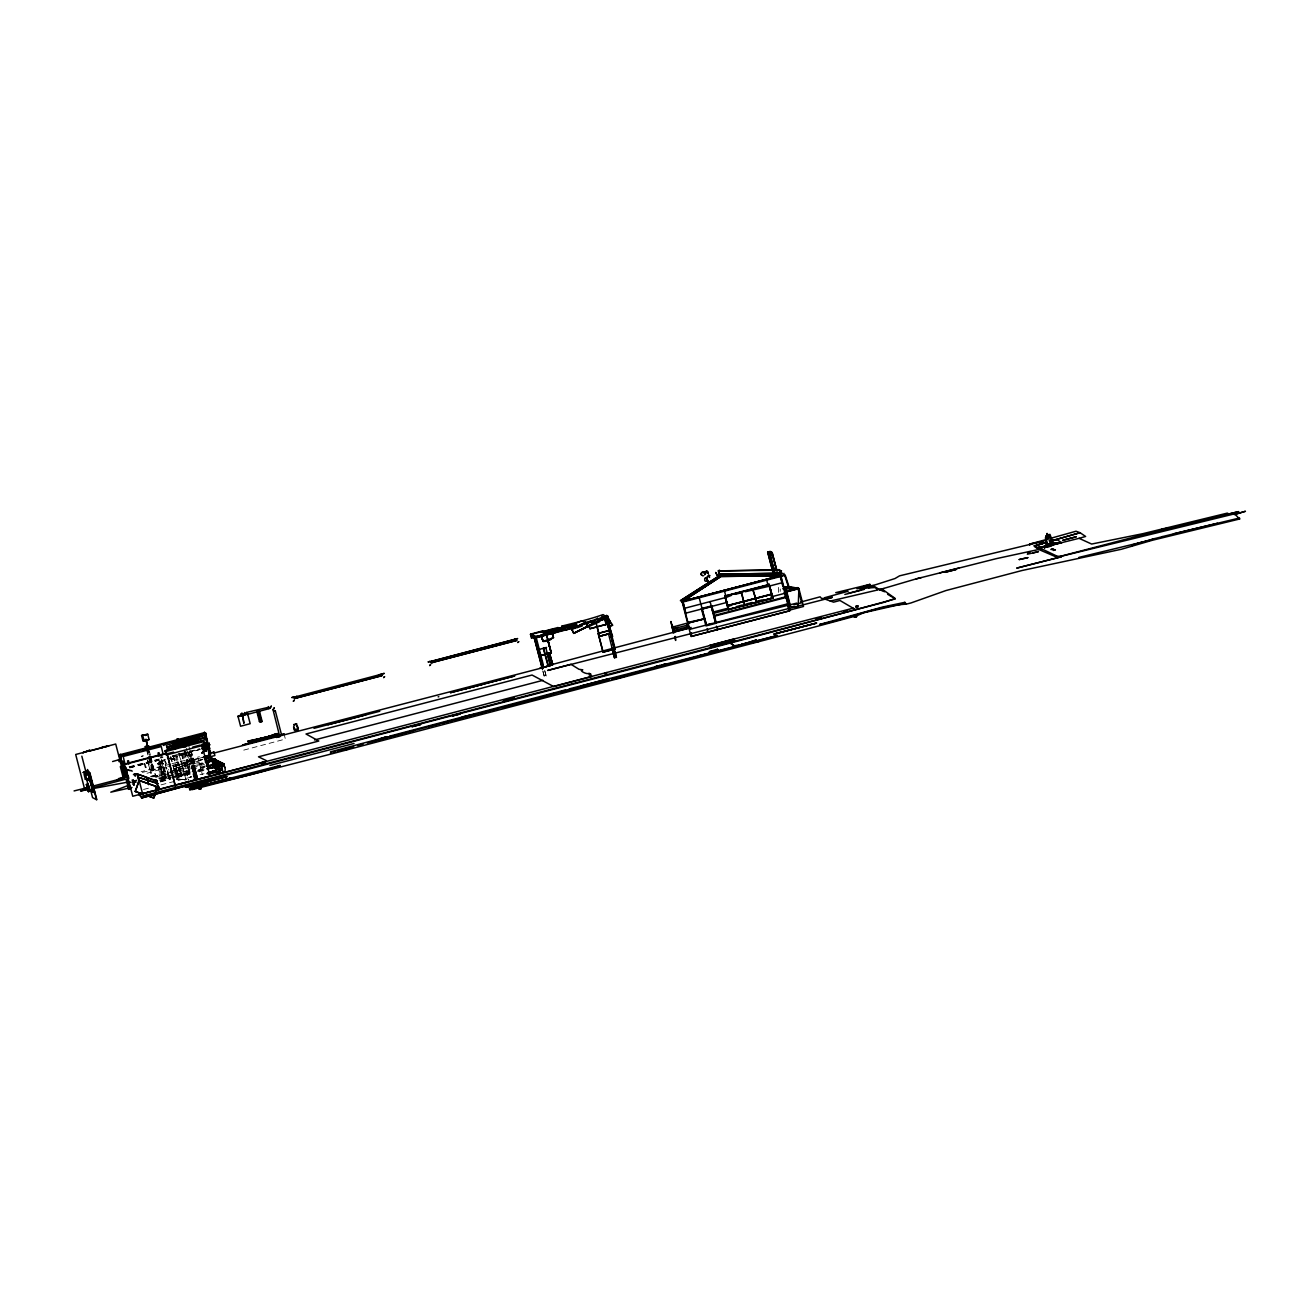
<?xml version="1.0" encoding="UTF-8"?>
<svg xmlns="http://www.w3.org/2000/svg" width="1311" height="1311" viewBox="0 0 1311 1311"><rect width="100%" height="100%" fill="white"/><g stroke="black" fill="none" stroke-linecap="round" stroke-linejoin="round"><path stroke-width="0.75" stroke-dasharray="5 3.75" d="M159.27 780.143L168.791 777.652L168.677 769.393M778.423 592.375L778.619 586.836L780.324 587.77L780.176 591.458M175.887 760.036L168.054 758.758M132.673 771.327L124.889 770.032M167.038 757.676L175.346 759.069L168.595 758.463M132.149 770.376L127.085 769.557M155.157 776.636L156.566 775.555L157.631 776.964M157.73 763.674L163.859 758.463M157.959 763.657L162.564 759.741M158.008 764.084L164.383 758.84M165.465 759.43L158.86 764.51L163.4 760.364M158.565 764.116L165.17 759.036M152.863 776.817L158.533 775.129L151.076 776.849M146.996 773.277L166.628 767.623M174.494 765.362L184.31 762.527L172.905 765.149M153.223 776.702C157.238 776.784 152.437 773.785 152.65 776.915M132.132 783.142L135.688 782.159M156.566 776.817L157.599 776.473L156.206 776.784M163.056 777.341C160.942 772.425 162.138 782.618 163.17 777.194M164.727 777.489C161.171 777.112 168.808 775.44 165.219 778.718C160.86 778.423 168.087 776.473 165.088 777.505M544.835 675.329C545.671 676.41 544.311 674.1 545.097 675.362M161.073 781.372L170.725 778.718M172.659 778.193L190.046 773.424L184.277 751.056M197.764 771.31L205.499 769.196M148.274 763.461L147.406 760.085M180.017 754.153L189.98 755.054L189.046 751.465M181.344 753.923L188.342 778.095M178.116 753.792L182.114 754.005M175.15 756.086L177.509 756.873M182.409 754.431L179.656 755.169L189.98 755.054M177.296 756.07L176.936 757.037M148.323 764.28L151.421 773.392M175.69 757.709L177.477 757.791M157.353 764.084L161.433 763.149L163.58 771.31L160.86 772.048L159.5 772.261L157.353 764.084L161.433 763.149M187.883 752.17L188.948 755.628M176.067 759.266L177.968 759.839M159.139 764.231L163.236 763.281L165.399 771.474L161.286 772.425L159.139 764.231L160.516 764.002L162.679 772.195L161.286 772.425M176.411 760.741L178.132 761.363M176.788 762.297L178.706 762.871L176.919 762.789M146.914 747.909L152.617 769.819C156.222 769.246 149.372 770.081 153.043 769.491M177.149 763.772L178.919 763.854M146.668 750.105L151.879 770.835L153.731 770.458L147.864 747.958M186.736 761.363L198.108 758.332L202.304 774.539M151.879 770.835L153.731 770.458M185.031 750.908L188.047 761.986L186.981 762.117L185.048 752.924M177.526 765.329L179.296 765.411M150.699 773.49L149.044 764.182M163.629 770.557L164.58 770.589M159.5 772.261L163.58 771.31M131.379 780.16L133.312 779.652L134.492 784.109L132.558 784.617M179.673 766.968L178.23 767.41M243.764 750.121L285.372 739.06L284.045 733.98M184.704 765.952L185.195 766.165M180.049 768.525L178.575 768.901M154.944 775.981L155.206 776.145M180.41 769.999L178.968 770.458M132.28 784.502L134.492 784.109M178.968 771.409L180.754 771.474M164.186 777.144C167.857 778.16 160.876 765.46 165.137 776.882M179.689 773.49L181.131 773.048M542.77 670.773L544.229 676.443L546.179 676.017L544.704 670.347M179.492 773.539L181.279 773.621M179.705 774.522L181.508 774.604M180.099 776.079L181.868 776.161M182.557 753.317L187.883 773.883L191.685 772.867M180.23 776.571L181.819 776.702M173.036 755.202L179.279 779.275L173.331 755.12M189.866 777.079L191.734 776.587M184.671 779.996L186.588 779.488M164.367 777.292L162.957 772.474L164.088 772.376M170.102 764.182L141.129 771.72M172.02 763.674L199.403 756.742M176.969 773.769L175.592 769.196L176.756 769.065L177.919 773.523L176.756 773.654L177.919 773.523M169.103 776.653L170.414 778.029L169.103 776.653L170.201 777.226L169.316 777.472M129.052 766.837L159.86 758.84M129.51 767.033L158.86 759.413M172.478 755.808L199.895 748.679M129.609 767.59L158.156 760.134M172.79 756.3L199.436 749.335M129.707 767.836L159.024 760.183M129.773 767.869L159.073 760.216M145.193 767.345L144.063 763.346L145.8 767.197M142.309 772.376L171.004 765.591M173.953 766.64L202.517 759.2M174.379 768.738L175.559 773.408L177.641 773.048L176.461 768.377L174.379 768.738L203.041 761.281M176.756 769.065L175.592 769.196M132.837 780.995L136.803 779.979M150.486 776.374L168.169 771.786M170.086 771.261L189.734 766.148M197.535 764.084L203.467 762.576M133.017 781.684L136.983 780.684M152.633 776.571L168.349 772.49M170.266 771.966L189.915 766.853M191.832 766.329L203.647 763.264M131.903 782.438L135.934 781.438M189.407 767.459L153.682 776.735L155.091 776.767M197.256 765.345L203.271 763.838M133.017 783.044L136.983 782.011M156.796 776.833L168.742 773.752M170.659 773.211L190.537 768.066M192.455 767.525L204.401 764.444M158.27 778.144L170.233 775.063M172.134 774.506L190.029 769.885M191.947 769.344L205.811 765.706M159.401 778.75L189.128 770.983M159.467 778.783L189.194 771.015M173.904 776.309L191.029 771.835M198.649 769.852L204.352 768.361M161.073 779.898L174.658 776.341M176.592 775.833L190.177 772.294M197.945 770.262L205.712 768.23M169.053 777.997L170.741 777.554M160.352 781.061C190.079 777.603 142.997 777.079 170.463 778.455M177.821 776.489L189.456 773.457M199.157 770.917L204.991 769.41M160.335 781.946L167.677 780.012M176.887 777.62L191.455 773.818M199.01 771.835L204.68 770.36M143.538 789.435L151.486 787.485M161.073 784.847L192.389 776.784M200.026 774.67L204.074 773.736M145.128 763.903L146.013 767.771L145.668 763.772M161.155 772.195L162.515 776.997L161.155 772.195L163.236 771.835L164.416 776.505L161.663 777.652L164.416 776.505M133.804 785.273L132.624 780.586L133.575 780.34L132.427 780.471L133.624 785.142L134.754 785.027M175.559 773.408L177.641 773.048M133.624 785.142L134.574 784.896M160.597 780.225L170.348 777.8M172.298 777.308L189.833 772.916M197.633 770.966L205.434 769.016M188.342 752.612L189.784 756.349L188.899 752.481M132.345 781.143L136.147 780.291M163.236 763.281L161.859 763.51L164.006 771.704L165.399 771.474M153.78 769.721L152.24 769.623L146.619 747.893M179.279 779.275L188.833 779.947M546.179 676.017L544.36 669.429M544.229 676.443L542.656 669.888M185.506 752.268L189.62 752.612L185.048 752.875M175.821 758.2L177.591 758.282M177.296 764.362L179.066 764.428M177.641 765.837L179.427 765.903M178.034 767.476L179.82 767.541M178.394 768.951L180.181 769.016M152.928 768.443L151.666 768.885M178.755 770.507L180.557 770.573M179.083 771.9L180.885 771.982M179.853 775.096L181.655 775.178M176.657 778.963L185.933 779.717L179.214 753.759M187.883 773.883L188.948 773.982L183.638 753.399M179.476 779.242L176.329 778.98L185.654 779.783L178.935 753.825M168.332 758.233L176.182 759.511M168.283 758.725L176.116 760.003M125.168 769.524L132.968 770.819M125.119 769.999L132.903 771.294M127.02 770.049L132.083 770.852M164.825 760.413L166.743 763.969M168.791 777.652L163.826 759.413M164.367 759.708L166.939 768.475M187.834 751.908L188.997 755.906M160.073 763.363L162.22 771.524M158.713 763.871L160.86 772.048M133.034 779.537L134.197 783.994M176.543 768.934L177.706 773.408M147.717 760.003L148.487 763.477M194.503 763.313L191.504 751.727L189.292 752.317L192.291 763.887M191.013 750.908L194.405 764.051M188.915 746.238L193.586 764.444M193.438 764.002L191.029 754.71L188.637 754.431L191.045 763.723M189.325 751.35L192.733 764.493M186.326 748.286L190.341 763.608M186.293 752.203L190.242 767.263M184.753 750.875L187.768 761.953M184.114 751.039L190.931 777.554M181.819 754.087L188.538 780.012M170.905 756.709L175.69 775.243M170.627 756.775L174.461 771.622M161.81 759.593L166.317 778.21L161.515 759.675M159.401 761.216L163.711 777.898M158.615 759.43L163.416 777.98M149.421 751.318L150.388 755.038M150.863 756.889L156.14 777.276M148.29 747.958L155.845 777.357M147.782 747.991L153.436 770.426M147.455 747.876L153.092 769.688M147.012 747.893L152.863 769.836M146.406 748.155L152.191 770.868M174.56 768.852L175.756 773.539M133.394 780.225L134.361 783.47M167.48 770.589L168.791 776.866M203.942 756.873L173.937 766.558L203.942 756.873M202.615 759.593L174.478 768.639L202.631 759.61M163.908 777.603L161.843 778.16L166.841 777.849L163.908 777.603M200.042 749.466L172.691 756.611L200.108 749.499M204.975 766.853L199.026 768.393L205.04 766.869M143.161 755.89L141.26 756.365L143.161 755.89"/><path stroke-width="1.5" d="M120.841 754.546L120.776 758.889L119.252 754.907L204.631 732.587L206.138 736.536L205.778 733.21L120.399 755.529L120.776 758.856L120.153 754.169L120.776 756.889M126.282 780.34L128.576 788.255M719.116 571.989L719.215 570.94L780.143 570.187L780.225 573.628M779.193 570.76L779.291 569.679L718.362 570.908M708.202 573.612L706.826 571.039L704.826 572.12L704.974 573.874A1.852 1.524 -29.7 0 1 705.613 571.629A1.852 1.524 -29.7 0 1 708.038 571.842M797.154 587.557C802.348 589.934 787.714 585.247 786.01 587.099L798.891 588.442L798.202 606.862L790.762 606.6M125.758 769.36L126.298 769.655M787.698 606.419L790.353 605.731L785.83 587.934L784.158 587.017L798.841 588.475L784.044 587.902M207.023 748.122L207.269 747.155L204.205 749.761M205.761 734.75L206.843 746.549L206.335 745.467M120.399 755.529L123.234 768.361L119.252 754.907M125.168 769.524L123.48 769.95L124.84 768.705L123.529 767.328L122.988 768.361L125.119 769.508L123.48 769.95M1044.621 547.982L1046.784 543.557L1045.965 535.953L1047.227 538.592M610.025 625.609L609.762 626.953L612.581 625.216L607.534 617.35L604.863 619.12L609.91 626.986L606.436 615.596L597.603 619.12L598.914 619.661L607.747 616.121L608.042 617.12L599.225 620.66L597.898 620.136M265.215 738.765L269.837 737.536L269.46 736.126L264.855 737.372C264.265 739.486 273.147 733.931 276.998 733.685L277.358 735.094L260.823 739.928L260.463 738.486L265.084 737.306L265.428 738.749L254.613 741.403L248.648 742.436L248.271 741.043L265.068 737.339M156.238 780.733L136.59 773.736L133.443 774.572L136.655 773.949M136.59 773.736L156.14 781.045M138.13 777.325L157.746 783.486L138.294 777.243M155.353 780.258L156.583 780.111L155.288 780.455M157.648 783.257L156.812 783.798L157.697 783.47M142.719 794.089L135.246 791.451L139.146 780.438L157.73 786.993L153.829 798.006L146.422 795.4M157.009 788.796L153.829 798.006L146.357 795.367M135.312 791.483L139.146 780.438L142.604 793.827M718.395 570.531L718.575 572.317M1050.766 544.655L1047.997 536.691L1048.816 534.593L1049.996 534.429L1053.372 543.737M574.841 628.543L576.447 625.101L569.269 627.264M214.938 761.953L214.447 760.069L223.771 765.001L224.705 767.574M243.01 715.347C241.175 717.74 239.52 712.037 242.584 713.921M247.074 714.511L246.517 712.414L268.755 707.252L268.984 708.677L247.074 714.511L246.484 712.479M268.427 706.58L268.984 708.677M123.758 769.836L125.807 776.62L124.299 769.246M800.726 602.06L820.112 596.833L821.669 598.57L832.256 597.341L547.654 670.445L570.957 664.284L579.02 669.315L582.789 669.823C577.774 670.003 586.984 675.001 589.163 673.28L591.015 674.296L589.098 674.788L591.982 676.509L553.619 686.538L532.037 675.034L306.02 733.996L318.77 741.043L258.529 756.808L266.379 760.659L265.822 761.74L139.163 794.613L141.67 797.957L184.015 786.289L185.752 787.174L227.147 776.636L186.064 787.403L208.203 783.159L189.8 789.763L189.505 788.648L280.259 765.427C259.185 774.277 217.069 781.585 189.8 789.763M123.234 767.836L124.348 768.574L123.414 767.951M1173.361 533.856L1239.501 518.009L1239.632 518.992L1152.418 540.247L1121.266 549.293L1022.088 570.498L945.968 590.54L910.948 602.962L906.311 604.142L904.836 602.339L904.066 603.601L863.621 612.761L857.001 615.646L821.964 625.085L332.289 753.71L192.094 789.664L190.537 789.091L232.571 778.144M582.051 686.522L428.713 726.589M1044.539 547.998L1046.555 545.31M780.75 571.58L781.52 570.777L779.537 573.431M242.666 715.118C240.716 717.068 241.06 711.299 242.797 713.758M223.771 765.001L224.214 764.1L216.823 760.593M784.011 573.366L782.306 575.742M1045.801 546.556L1046.866 545.474M681.146 600.7L682.49 601.438M1041.753 546.998L1040.77 547.474L1050.095 543.557L1061.877 542.672L1041.327 547.785L1036.87 545.048L1045.998 542.607M1044.703 546.31L1050.111 543.557L1057.01 543.18M605.223 674.346L606.551 674.051M870.127 585.427L869.865 584.378L856.984 588.836L875.371 584.821L895.003 578.528L899.559 575.84L1043.917 541.05L1029.545 544.131L1029.807 545.179M201.747 752.842L208.367 747.745L202.041 753.235M1036.296 545.769L1046.801 542.148L1033.887 545.818L1038.492 548.408L1079.084 538.329L1091.653 544.049L1142.963 533.659L1227.309 513.125L1228.833 513.961L1238.567 511.634L1234.274 514.617L1245.45 511.274L1235.011 514.305L1239.632 518.992M1034.608 546.54L1038.754 549.473L1054.716 556.323L1059.386 556.733L1235.65 513.584M781.684 576.283L785.223 575.168L790.091 590.081M681.933 601.896L720.886 576.479L780.045 575.66L782.847 586.246M720.575 574.955L680.36 600.717L720.476 575.103L781.209 574.464L781.225 575.857L720.837 576.463L682.769 601.274L685.866 613.138L727.441 602.29M682.736 601.093L720.837 576.381M574.103 633.131C584.755 627.412 596.734 621.201 607.829 617.94M605.321 616.301L606.764 615.433L610.156 621.447L608.697 622.332M904.836 602.339L882.729 607.009L819.539 624.478C848.463 619.021 877.387 605.78 906.311 604.142M163.547 745.435L165.17 744.533M884.63 591.769L879.517 589.671L884.368 590.72L895.216 598.488L883.942 602.339L141.26 796.367M1040.459 547.916L1038.492 548.424L1038.771 549.473L996.311 558.65L916.274 578.856L879.517 589.671L874.503 586.509L860.393 589.36L864.539 588.606M572.137 624.806L581.199 621.07M216.233 763.1L208.203 767.001L206.925 762.641L214.955 758.741L215.807 761.642M206.925 762.641L214.955 758.741M208.203 767.001L215.315 763.346M571.694 629.198L586.099 622.446L587.918 626.478L573.874 633.393L571.694 629.198L573.874 633.393M572.055 629.346L586.099 622.446M573.513 633.246L587.918 626.478M575.005 626.117L567.679 629.559L561.895 629.755M550.587 665.447L543.115 667.446L538.313 649.65L545.786 647.634L550.489 665.496L547.129 653.025M543.115 667.446L552.537 664.792L549.604 653.894M567.581 629.116L574.923 625.773M598.373 621.283L607.173 618.104L604.551 617.071L606.239 617.252L605.223 617.596M1046.866 544.36L1045.506 537.821L1047.997 536.691M597.718 618.35L586.132 623.495L587.852 626.969L599.438 621.824L597.718 618.35L597.882 619.366M591.261 622.299L596.226 620.087M587.689 625.953L599.274 620.808M207.204 773.31L215.791 770.245L207.105 773.916M275.277 734.291L277.375 733.537L277.752 734.93L275.638 735.684L275.277 734.291L276.293 735.537L273.016 736.553L272.639 735.16L275.933 734.127L276.293 735.537L275.933 734.127M264.216 763.117L261.954 763.657L262.921 763.297M599.668 619.415L606.731 616.596L608.042 617.12M211.972 759.561L213.054 765.87M128.642 785.256L110.796 792.172L131.362 787.55M260.676 738.437L261.036 739.846L260.676 738.437L256.071 739.584L256.432 740.977L261.036 739.846M250.04 742.305L250.237 740.731L248.467 740.977L248.828 742.387L250.778 742.173L249.68 740.895L252.925 740.24L252.728 741.797L252.367 740.404L256.497 739.453C257.464 740.813 255.235 741.026 250.04 742.305L249.68 740.895L248.287 741.026L248.648 742.436L248.271 741.043M129.002 788.452L127.888 780.832M128.707 787.911L129.56 788.239L127.921 788.681M591.998 621.201L583.248 624.429M201.009 788.763L198.911 789.304L201.042 788.747M279.817 736.798L273.393 711.168L275.277 710.709L281.39 734.291M275.261 710.742L274.409 711.004M547.605 634.54L557.552 631.099L551.62 629.526L541.509 632.344M1050.783 544.868L1051.815 544.491M543.213 641.407C558.781 641.62 554.93 624.511 541.017 635.524L543.196 641.423L541.148 635.491M576.709 627.871L582.477 625.806M562.435 690.733C557.257 692.634 575.693 688.062 570.351 688.767M389.728 736.389L391.301 735.799L389.99 736.012M608.124 622.954L612.548 636.277L611.532 636.605L607.747 625.2M605.01 617.612L605.879 617.317M252.367 740.404L252.728 741.797L252.925 740.24M166.923 747.319L204.434 735.242L166.366 745.189L166.923 747.319L204.434 735.258L205.024 737.405L205.532 739.47L167.447 749.417L205.024 737.405L166.923 747.319L167.464 749.433L204.991 737.372M210.121 757.184L204.5 759.003L210.137 757.201L207.318 747.581M785.436 596.898L786.403 597.374L713.954 616.334M456.195 719.657L469.649 715.265M858.131 607.026L855.936 607.567M208.318 745.893L206.564 740.24M294.32 724.409C291.632 725.376 299.727 723.164 295.647 724.065M438.824 696.747L438.136 696.829M688.111 622.348L704.663 618.776L687.718 623.167L688.357 622.266M540.148 697.632L553.848 693.421M117.957 779.357L125.758 776.981M688.537 622.971L687.718 623.167L704.646 618.759M1132.229 546.179L1131.95 545.13L1152.762 539.116M141.67 797.957C392.382 729.621 644.651 667.119 895.315 598.898L887.645 594.293M613.614 678.623C607.862 681.13 633.016 674.477 625.38 675.558M1142.176 542.18L1131.95 545.13M273.557 736.438L272.786 735.11L273.557 736.438L269.411 737.618L269.05 736.208L273.196 735.029L273.016 736.553M587.525 621.938L592.49 620.48M122.988 768.361L124.594 767.902M549.407 653.927L552.357 664.841L548.08 666.103L543.262 648.371L546.556 647.437M353.691 746.631L337.369 751.35M139.212 794.745L150.552 791.5M1052.799 540.525L1080.067 532.708L1085.606 536.461L1079.084 538.329M384.828 737.257L380.878 738.388L382.107 738.339M112.599 761.527L119.743 759.495L120.219 761.33L119.039 761.625L118.58 759.806L119.711 759.479M1040.655 543.836L1046.571 542.164M1050.521 541.05L1080.067 532.708L1076.02 531.234L1050.865 538.247M541.427 632L551.521 629.182L557.47 630.755L547.506 634.196L545.015 632.984M579.675 624.823L587.164 622.725L582.69 621.496M614.269 647.913L688.062 628.444L686.817 625.101M1046.997 539.329L1029.545 544.131M869.865 584.378L835.73 592.654L848.135 591.261L824.668 597.701L832.157 597.292L825.143 599.16L833.599 602.159L839.941 600.471L854.805 609.189L853.035 608.222L733.603 639.112L709.398 645.422L734.897 640.522L710.972 646.831L734.897 640.522L710.136 645.471L181.18 783.716M535.035 637.425L535.675 637.261M248.648 742.436L250.696 742.124M277.457 736.635C274.458 737.569 280.816 735.7 277.801 736.651M615.105 656.647L615.367 656.664M1052.094 549.129L1050.914 549.522L1053.52 548.801M605.879 672.838C602.913 673.772 609.238 671.92 606.223 672.871M1054.011 550.112C1050.373 551.243 1058.124 548.981 1054.437 550.145M346.088 748.368C343.121 749.302 349.447 747.45 346.432 748.401M295.663 696.878L295.975 698.402L295.467 696.764L297.138 696.42L293.992 697.239L381.632 674.165L378.568 674.936L380.157 674.624L380.469 676.148L380.157 674.624M514.731 639.293C511.732 640.391 522.614 637.179 514.731 639.293L430.893 661.432L433.941 660.662L432.269 661.023L432.777 662.645L432.483 661.121L514.928 639.407L515.239 640.915L514.928 639.407M258.923 715.364L258.89 711.381L259.103 715.773M208.367 748.04L208.678 747.188L209.367 753.038M542.754 634.901L546.261 633.95L551.341 652.747L540.034 655.762L535.035 636.966L546.343 633.95L549.604 646.782M546.376 654.025L551.128 652.731L547.621 639.457M207.433 768.656L215.086 766.788M190.537 789.091L232.227 777.685L189.505 788.648M728.965 642.177L735.192 646.389L728.949 642.177L734.914 640.555M552.734 628.936L557.994 627.51L558.617 629.985M551.21 652.698L540.034 655.762M671.773 624.905L674.362 632.574M710.136 645.471L733.603 639.112M673.117 628.903L678.164 627.428M612.319 648.453L550.046 665.087M796.842 603.109L715.74 623.053M331.847 752.743L330.454 753.153L331.486 753.137M589.884 628.723L608.566 623.807L607.026 617.842L604.092 618.595L607.026 617.842L608.501 623.741L589.901 628.739L589.032 625.757M543.213 667.414L538.411 649.6L543.164 667.397L548.277 666.037M1051.471 541.148L1056.945 539.673L1061.369 542.475L1058.436 542.803M386.647 736.962L330.438 751.842L331.732 753.12M390.547 735.913L565.352 689.914M357.575 745.5L363.294 743.96M367.113 742.944L399.56 734.258M413.801 730.653L372.193 741.534L385.68 737.208M141.572 735.487L147.733 734.258L149.093 739.535L144.128 740.862L142.932 740.764L141.572 735.487L147.733 734.258M530.431 634.36L531.545 636.966L530.48 634.377M565.303 629.722L561.337 627.608L564.844 627.871L576.103 624.872L576.66 627.035M142.932 740.764L149.093 739.535M542.279 668.889L533.97 636.769L535.904 636.343L543.246 664.677M604.224 618.087L606.157 617.661L604.469 618.104L605.944 623.774M535.429 636.966L531.299 637.621L547.506 634.36L542.656 630.902L530.857 634.049L535.429 636.556M556.487 630.919L564.402 628.87M531.381 637.965L540.869 635.409M550.767 632.82L564.484 629.214L550.931 632.836M598.193 620.169L606.256 617.874L610.32 633.475L599.488 636.294L596.947 626.543M259.447 711.201L262.134 721.46L260.922 721.771L259.447 721.656L256.809 711.431L258.005 711.119M535.724 637.162L534.79 637.785M554.16 632.361L555.192 632.082M238.11 716.691L245.812 714.642L244.583 712.545L244.616 715.134L245.632 713.938M573.136 627.559L534.544 637.883M574.792 627.543L534.446 638.228M145.292 746.565L146.258 748.843L145.292 746.565L147.832 746.025M145.685 746.598L148.667 746.09L149.257 748.352M148.667 746.09L146.144 746.631M260.807 719.346L259.906 719.575L257.792 711.807L259.791 719.575L260.807 719.346L258.693 711.562M768.885 584.427L771.589 594.293L769.311 584.427M174.232 743.943L172.462 743.861L174.363 744.435M259.447 721.656L262.134 721.46M174.609 745.5L173.167 745.943M607.993 630.82L598.16 633.393L603.076 652.157L614.712 649.092L609.795 630.362L598.209 633.442L603.076 652.157L606.141 651.321M173.199 746.975L175.117 747.549M609.877 630.935L614.4 648.404M181.705 745.926L185.506 744.91M173.576 748.532L175.363 748.614M609.254 630.001L610.254 633.442L599.586 636.277L610.254 633.442L609.304 629.985M773.064 598.226L768.951 584.477L773.064 598.226L728.211 609.386M86.379 784.437L88.542 791.615L86.379 784.437L88.165 783.962M607.698 650.911L614.646 649.076L609.861 630.378M88.23 791.582L90.328 791.139L88.951 785.781M206.122 761.216L207.269 761.085L208.498 765.755L207.351 765.87L206.302 761.347M193.323 766.345L194.307 766.099L194.765 767.918L193.799 768.18M193.356 771.147L195.29 779.013L197.6 779.127L194.175 766.624L196.765 776.079L194.454 775.965M192.651 767.754L191.685 768L194.389 768.328M192.93 769.672L194.831 769.885M612.04 648.306L614.482 657.761L616.416 657.335L607.616 623.315M195.241 771.36L193.127 771.196M194.208 774.277L196.109 774.49M195.077 777.39L197.174 777.57M588.36 622.791L593.949 621.299M597.587 620.3L607.026 617.842L608.484 623.741L607.321 619.316M146.93 743.566C144.063 729.588 149.634 755.726 145.914 739.42M741.01 591.835L743.73 601.585L741.42 591.605M347.448 719.706L365.818 714.856M217.954 763.117L220.068 762.658L217.954 763.117L219.822 770.262L221.92 769.803L219.822 770.262M580.839 686.046L609.386 678.508M772.736 571.694L767.656 552.128L770.081 551.489L772.163 552.587L776.702 570.088L771.458 552.767L770.098 551.472L772.13 552.603L777.718 574.12M768 552.832L769.229 552.505L767.918 552.783L772.916 571.809M767.656 552.128L769.704 553.242L772.13 552.603M775.686 569.072L775.293 567.597M89.705 751.006L102.094 747.729M780.045 575.676L682.785 601.159L684.621 608.288L726.409 597.324M603.601 625.036L608.501 623.741M768.279 586.361L781.897 582.789M88.755 775.735L90.033 780.717L86.706 778.914L84.953 772.097L89.754 773.752L96.539 799.726L92.557 797.58L90.59 789.976M727.392 605.846L725.098 595.866L728.867 609.779L724.688 595.981M755.71 598.439L752.58 588.688L756.742 602.47M88.279 773.9L89.754 773.752L88.279 773.9L93.032 792.303L94.523 792.155L91.393 780.602L86.477 778.685L89.476 790.271L94.408 792.172L93.032 792.303M207.859 747.893L207.875 745.303L209.121 746.696L207.859 747.893L209.678 748.27L207.105 745.5L210.039 744.746M160.663 757.742L162.58 757.152M713.135 613.45L729.49 609.222M743.73 601.585L744.795 605.616L744.14 601.47M124.07 769.557L127.003 777.21L124.643 769.393M691.143 627.461L673.69 632.033L672.248 625.052M706.35 625.019L711.807 623.594M89.476 790.271L90.639 789.959M156.173 780.93L157.025 780.717M214.103 767.164L216.184 766.706L214.332 759.561L215.151 763.068M220.314 770.54L222.28 770.016L220.428 762.871C213.791 761.675 225.639 781.061 218.068 763.182M609.533 679.475L562.157 691.88M769.704 553.242L774.801 572.809L769.786 553.783L771.081 553.504M771.786 554.029L772.179 555.52M101.619 747.778L108.797 745.975L102.078 747.041M82.986 752.711L89.885 750.171L82.904 752.661M599.094 619.742L606.256 617.874M682.13 601.47L780.864 575.578L789.943 610.713L691.11 636.507L682.031 601.356L780.815 575.709M682.31 602.175L780.995 576.398M724.754 596.013L769.246 584.411M724.819 596.292L769.328 584.69M731.44 595.358L725.704 597.603M735.389 594.325L741.305 592.769M745.254 591.736L769.098 586.263M121.972 755.824L139.113 751.35M142.915 750.351L160.04 745.877M172.773 742.55L199.419 735.586M701.68 609.254L711.873 606.501M798.825 588.836L783.175 588.918L785.912 588.262L784.224 587.361L797.711 588.803M96.817 799.661L89.918 772.966L86.28 770.983L83.232 772.523L90.098 773.654L87.427 769.491M165.153 750.695L203.418 740.699L203.811 741.6L165.547 751.596L165.153 750.695L166.366 754.972L204.631 744.976L203.418 740.699M83.232 772.523L86.46 771.687L90.098 773.654M84.789 773.326L86.428 772.916M771.769 595.063L769.164 584.919L724.917 596.276L727.556 605.698L771.769 594.014M727.605 605.829L771.835 594.293L727.458 605.469L727.523 606.419L731.374 605.436M165.53 753.366L123.857 764.198L124.561 766.673M203.09 743.501L207.122 742.518L207.761 744.943L201.747 746.467M84.953 772.097L89.771 773.752M175.232 785.158L166.923 753.415L124.447 764.51L132.755 796.252L188.669 781.553M204.319 743.812L203.287 744.091L205.139 751.252L206.171 750.974L204.319 743.812L206.171 750.974M165.973 754.071L173.626 752.072M192.75 747.073L200.403 745.074M784.142 592.523L798.891 588.655L803.496 606.485L788.747 610.336M712.873 612.122L728.392 608.075M771.048 596.915L784.634 593.359L785.879 597.537M90.23 775.588L84.051 774.277L85.33 779.275L90.033 780.717M736.454 606.6L742.37 605.043M746.32 604.027L752.235 602.47M756.185 601.438L762.101 599.897M127.872 776.833L125.348 767.017M728.277 609.664L772.769 597.931M201.845 748.171C209.137 745.238 209.842 747.975 202.058 748.991M713.774 615.629L786.223 596.685L785.633 597.603M208.973 747.352L210.776 753.383M672.527 627.1L686.374 623.364L687.652 626.805L673.641 630.46M672.527 628.543L670.921 621.496L673.657 632.754M206.073 750.924L205.04 751.203L203.647 745.828M672.969 628.838L687.128 625.249M118.793 778.521L126.626 776.473M690.078 629.264L787.354 603.912L789.156 610.926L691.831 636.261L690.979 632.771M92.065 786.338L124.512 777.898L115.712 744.025L75.694 754.48L84.428 788.321L88.312 787.354M313.984 728.342L379.764 711.267M450.542 692.65L514.781 675.968L450.574 692.683M88.607 788.894L80.561 790.992L88.509 789.451M92.491 787.878L127.413 778.75M204.418 758.676L210.137 757.201L210.645 759.266L204.942 760.757M793.892 604.813L801.693 602.765L798.038 588.655L786.338 591.72L789.976 605.829M844.825 594.457L863.998 589.458M205.385 762.035L213.267 760.003M127.38 782.454L131.1 782.225M205.565 762.74L213.447 760.708M216.872 768.672L218.724 768.099L216.872 768.672L214.906 761.462L217.003 761.003L217.806 764.526M217.003 761.003L214.906 761.462M206.958 766.329L212.972 764.805L207.023 766.361M131.952 787.485L128.085 788.501L129.297 789.173M314.542 739.961L542.918 680.327M206.925 768.901L222.706 765.722L213.611 759.921M207.826 772.638L215.758 770.671L220.232 773.113M220.215 770.475L222.28 770.016M138.589 794.433L142.506 793.401M192.52 780.537L209.907 775.997L201.73 744.337M269.935 765.46L354.052 743.468M774.735 633.967L816.72 623.004M569.171 688.914L777.521 635.458L748.876 643.078M401.461 733.767L439.644 723.787M441.545 723.295L498.18 708.481M502.08 707.465L548.572 695.666M611.434 678.983L735.504 646.552M585.951 623.43L587 623.167M783.126 588.639L785.83 587.934L786.715 591.671M160.778 755.906L161.794 755.644M85.33 779.275L86.706 778.914M209.465 747.467L208.908 748.466M698.96 596.898L706.514 625.134L701.877 608.91M464.241 689.144L482.251 684.473M328.012 724.754L346.284 719.968M847.775 593.441L861.032 589.999M215.283 761.675L217.397 761.216C222.46 771.114 215.168 771.655 215.397 761.74M213.431 765.919L214.398 766.542L212.382 765.345L213.627 766.738M222.968 771.982L221.018 764.772C224.542 761.789 227.459 773.146 222.854 771.917M223.132 764.313L221.018 764.772M208.908 774.244L220.363 771.261L214.135 767.885M207.318 746.32L208.908 745.877M127.986 787.403L130.051 788.583M128.199 788.222L129.855 787.764M773.998 633.983L816.278 623.102M773.916 634.147L815.966 623.299M221.969 765.165L212.906 760.101L222.526 765.018M384.484 737.798L387.253 737.093M135 775.948L134.541 774.227L135.361 775.866M916.274 578.856L921.24 577.594M213.119 753.284L543.852 667.43L540.198 667.66M939.971 572.841L958.767 568.089M1152.156 539.182L1162.66 536.625M568.532 626.625L547.113 631.296L548.899 632.213L564.599 629.051M1050.177 546.326L1046.735 546.9L1051.701 545.95M207.384 768.541L213.414 767.23M1238.567 511.634L1143.52 534.609L1061.451 556.044L1057.682 556.487L1043.458 549.686L1038.492 548.424L1038.754 549.473M1162.3 536.625L1217.509 523.253M548.293 695.256L543.164 696.993M277.391 733.537L277.735 734.93M158.647 786.813L155.567 787.567L156.156 790.205L159.303 789.484L158.647 786.813L159.303 789.484M89.459 787.124L74.088 790.926M1032.904 552.98L1038.476 551.62L1027.349 554.225M879.517 589.671L884.155 588.541M1078.92 557.404L1150.222 540.148M830.207 601.093L878.108 589.852L877.305 589.114L880.091 589.36M333.6 752.301L335.714 751.826M123.775 768.705L122.775 761.035L124.348 768.574M128.527 781.995L92.491 788.665M253.154 741.665L256.858 740.846M207.138 738.994L208.121 746.664L205.778 733.21M551.144 652.78L547.654 639.621M269.05 736.208L269.82 737.536L269.46 736.126M203.238 734.586L205.04 734.766M735.373 645.602L758.954 641.521M537.903 636.261L547.588 634.721L542.77 631.345L530.955 634.475L535.527 636.9M562.78 628.428L547.195 631.64L548.981 632.558L564.68 629.411M564.992 627.133L561.337 627.608L572.579 624.593L576.103 624.872M868.488 587.918L874.765 587.557L877.354 588.786M224.214 764.1L214.021 759.069L224.296 764.411M573.284 625.413L577.79 625.347M787.845 587.525L797.137 587.918M788.19 587.541L796.121 587.934M144.587 734.93L143.227 734.93L144.308 735.012M604.207 616.416L606.747 616.662M554.766 631.623L555.34 632.59L553.717 631.902L553.93 632.705L554.979 632.426M533.97 636.769L542.525 668.905M616.416 657.335L614.695 651.649M614.482 657.761L608.386 633.213M256.809 711.431L258.283 711.562M258.447 711.807L259.627 711.906L257.071 711.414M172.986 745.992L174.756 746.074M173.707 749.023L175.494 749.105M192.176 765.919L194.307 766.099M191.848 766.509L194.175 766.624M177.28 739.109L178.558 739.06M706.514 572.858L708.219 573.005M610.877 636.097L612.548 636.277M568.138 627.117L561.632 626.134C575.922 622.61 588.95 619.447 603.126 614.597L604.551 615.58M127.249 769.491L123.988 768.901L123.939 770.098M127.183 769.967L123.709 768.59M710.07 601.552L713.282 613.482M755.234 598.422L756.349 602.601M139.212 780.471L157.73 786.993M135.246 791.451L142.653 794.056M606.436 615.596L607.747 616.121M129.052 784.093L129.756 786.551M718.248 651.321L699.205 655.647L700.107 656.074M713.758 615.629L715.822 622.692L711.627 606.436M772.589 597.996L728.539 609.468M123.267 769.131L125.332 770.311M462.881 717.412L462.095 717.002L476.483 713.872M212.366 760.069L214.217 767.214M724.278 590.245L725.671 595.423M561.452 628.051L565.418 630.165L564.844 627.871M207.679 768.82L221.821 765.198M125.594 767.066L128.101 776.718M122.742 767.558L124.84 768.705M116.99 779.865L124.512 777.898M797.203 587.738L798.891 588.655M84.658 772.179L86.034 772.916L84.002 772.343M784.24 587.361L785.83 588.213M673.92 632.033L672.117 624.954M213.185 771.245L216.266 772.916M81.839 756.185L86.231 773.113M207.646 747.09L209.678 748.27M207.105 745.5L209.121 746.696M213.791 760.609L222.706 765.722M175.805 788.353L166.923 753.415M125.004 767.115L127.626 776.981L125.102 767.132M837.139 620.185L844.071 618.186M1047.653 538.297L1047.063 533.511L1051.668 540.296M704.859 574.202L703.319 572.153L701.729 572.563L701.156 574.218L702.663 575.791A1.917 1.803 -31 0 0 703.401 575.742M717.543 575.693L715.626 572.432L717.527 575.758M707.956 581.15L706.121 578.004L707.727 580.839M130.543 788.796L128.691 789.369M610.582 623.184L612.581 625.216M601.864 616.088L603.863 618.12M719.428 570.105L719.87 571.285M708.563 575.07L709.53 577.495L708.956 576.135M570.613 627.658L572.137 630.28M208.187 745.189L208.695 746.533M585.755 622.283L586.967 624.986M204.237 744.074L204.631 744.976M1051.012 540.296L1052.323 543.262M607.534 617.35L609.582 622.168M607.78 623.036L612.204 636.359L611.352 636.654L607.55 625.232M784.47 574.693L788.698 587.738M204.467 734.914L204.434 732.144L205.778 734.734M122.136 762.297L124.021 768.393M121.595 762.461L123.48 768.557M126.872 780.242L129.166 788.157M208.4 747.499L210.629 754.661M598.914 619.661L599.225 620.66M207.843 762.379L209.121 766.738M123.529 767.328L124.561 770.507M719.215 570.94L719.247 574.497L719.133 573.349M608.976 620.464L609.418 622.004M599.602 636.196L596.03 622.627M725.999 600.897L727.523 606.419M535.134 636.917L540.148 655.664L535.216 636.917M538.936 651.485L540.099 655.713M125.807 776.62L125.266 776.751M779.291 569.679L779.406 570.875M549.588 652.927L552.8 664.743L549.178 653.009M543.672 648.289L548.49 666.004M248.943 740.846L249.303 742.255M727.556 605.698L728.588 609.648M675.362 636.425L675.657 640.44L674.657 636.605M538.428 649.617L540.165 656.287M128.314 776.292L128.871 778.423M90.23 780.897L93.245 792.483M780.406 575.611L789.517 610.795M766.493 579.249L767.984 585.017M725.032 595.948L728.064 607.665M716.478 626.134L717.379 629.641M711.283 606.518L715.462 622.791M707.153 628.575L708.055 632.082M682.425 601.225L689.717 629.395M690.618 632.885L691.536 636.392M258.251 711.512L260.922 721.771M187.588 741.108L188.604 745.09M196.666 779.439L193.159 765.886L191.963 766.214L195.47 779.766M193.291 773.9L194.798 779.701M159.795 755.808L158.992 752.694L158.025 752.94L158.828 756.054M142.752 735.586L144.128 740.862M137.327 774.457L139.179 781.471L137.114 774.506M89.935 775.44L94.212 791.991M88.591 774.064L93.343 792.467M86.133 771.786L86.608 773.621M1045.965 535.953L1046.948 539.804M128.757 787.206L129.281 788.78M129.281 763.772L128.478 760.659L127.528 760.904L128.314 764.018M615.203 649.191L607.206 616.973L604.699 617.645L606.124 623.331M204.631 732.587L205.532 736.208M165.547 751.596L166.366 754.972M163.219 754.513L161.253 746.533L123.185 756.48L125.135 764.477M1047.063 533.511L1047.964 537.461M1045.506 537.821L1046.784 543.557M673.707 632.59L672.166 625.511L673.018 632.771M212.546 759.331L213.251 762.756M208.678 747.188L210.006 753.841M258.89 711.381L259.545 715.659M701.451 575.103A1.917 1.803 -30.4 0 1 701.401 573.071A1.917 1.803 -31 0 1 704.023 572.383A1.917 1.803 -31 0 1 704.597 574.874M294.254 727.703A2.327 2.163 -10.1 0 0 295.057 730.653A2.327 2.163 -10.1 0 0 298.252 729.834L297.45 726.868A2.327 2.163 -10.1 0 0 296.581 726.605M707.874 580.363A1.917 1.803 -30.9 0 1 704.728 580.593L704.695 578.561A1.917 1.803 -30.9 0 1 707.317 577.856M294.565 725.409A2.327 2.163 -10.1 0 0 294.401 728.769A2.327 2.163 -10.1 0 0 297.958 728.179L297.155 725.229A2.327 2.163 -10.1 0 0 296.302 724.967M707.153 577.545A1.852 1.524 -29.6 0 1 709.988 575.66M272.983 709.906L274.294 707.825L272.983 709.906M269.935 708.169L271.262 706.187L269.935 708.169M261.676 762.494L263.937 761.937L261.676 762.494M293.828 697.026L291.96 697.534L293.828 697.026M384.139 673.428L382.271 673.92L384.139 673.428M430.139 661.416L428.271 661.908L430.139 661.416M855.673 606.436L857.935 605.862L855.673 606.436M278.981 736.782L276.572 737.421L278.981 736.782M211.858 758.233L210.661 759.298L211.858 758.233L209.563 755.054L203.942 756.873L209.563 755.054L211.858 758.233M1028.84 552.292L1027.545 553.16L1029.938 552.292L1028.84 552.292M720.296 574.349L717.789 576.398L720.394 574.693L723.475 574.726L720.296 574.349M955.965 569.548L944.92 572.317L955.965 569.548M854.411 617.153L856.624 616.694L854.411 617.153M347.776 749.187L345.367 749.826L347.776 749.187M1161.53 529.562L1168.838 527.891L1161.53 529.562M854.133 615.973L856.263 615.547L854.133 615.973M553.553 637.67L543.098 641.423L541.017 635.524L551.833 632.852L553.537 637.67M420.552 724.541L412.031 726.687L420.552 724.541M551.341 694.764L547.031 696.141L551.341 694.764M756.234 640.03L743.042 644.176L756.234 640.03M504.571 700.189L503.457 700.533L514.289 697.976L504.571 700.189M717.428 649.24L709.251 651.731L718.281 649.994L717.428 649.24M565.434 626.56L557.306 628.526L565.434 626.56M565.533 626.904L557.388 628.87L565.533 626.904M544.573 696.78L540.247 698.009L544.573 696.78M209.219 743.239L208.498 744.501L209.219 743.239M203.221 745.926L202.287 746.172L203.221 745.926M294.254 700.336L293.385 701.156L294.254 700.336M144.767 735.274L145.832 735.356L144.767 735.274M247.517 713.479L237.93 715.986L240.585 726.245L250.172 723.688L247.517 713.479M242.568 715.15L243.862 723.098L242.568 715.15M518.681 641.669L517.845 642.488L518.681 641.669M178.214 738.912L177.083 739.207L178.214 738.912M177.903 745.943L185.9 746.631L177.903 745.943M284.045 733.98L242.469 745.041L284.077 734.045M193.782 772.703L195.896 772.884L193.749 772.703M746.696 642.996L741.551 644.356L747.827 643.095L746.696 642.996M430.565 664.71L429.713 665.513L430.565 664.71M121.497 766.312L120.333 766.624L123.332 778.193L124.512 777.898L121.497 766.312M673.838 631.001L673.838 631.001M459.899 714.036L452.59 715.904L459.899 714.036M381.943 675.657L294.27 698.566L381.943 675.657M516.714 640.44L431.057 662.809L516.714 640.44M711.824 605.879L701.369 608.501L705.973 625.904L716.298 623.2L711.824 605.879M213.972 752.055L208.711 753.415L209.613 756.922L214.873 755.546L213.955 752.039M90.541 789.992L89.05 790.386L90.606 790.041M147.078 777.652L148.667 784.715L147.061 777.636M1076.184 536.789L1062.893 540.247L1076.184 536.789M847.414 610.91L843.694 611.614L847.414 610.91M660.088 665.447L655.484 666.66L660.088 665.447M156.632 780.717L158.238 787.764L156.615 780.7M821.063 617.579L816.458 618.776L821.063 617.579M1061.287 556.814L1016.943 568.056L1061.287 556.814M666.66 663.743L662.301 664.874L666.66 663.743M384.549 676.738L383.697 677.541L384.549 676.738M1027.791 557.634L1019.204 559.551L1027.791 557.634M781.962 573.202L720.378 574.218L781.962 573.202"/></g></svg>
